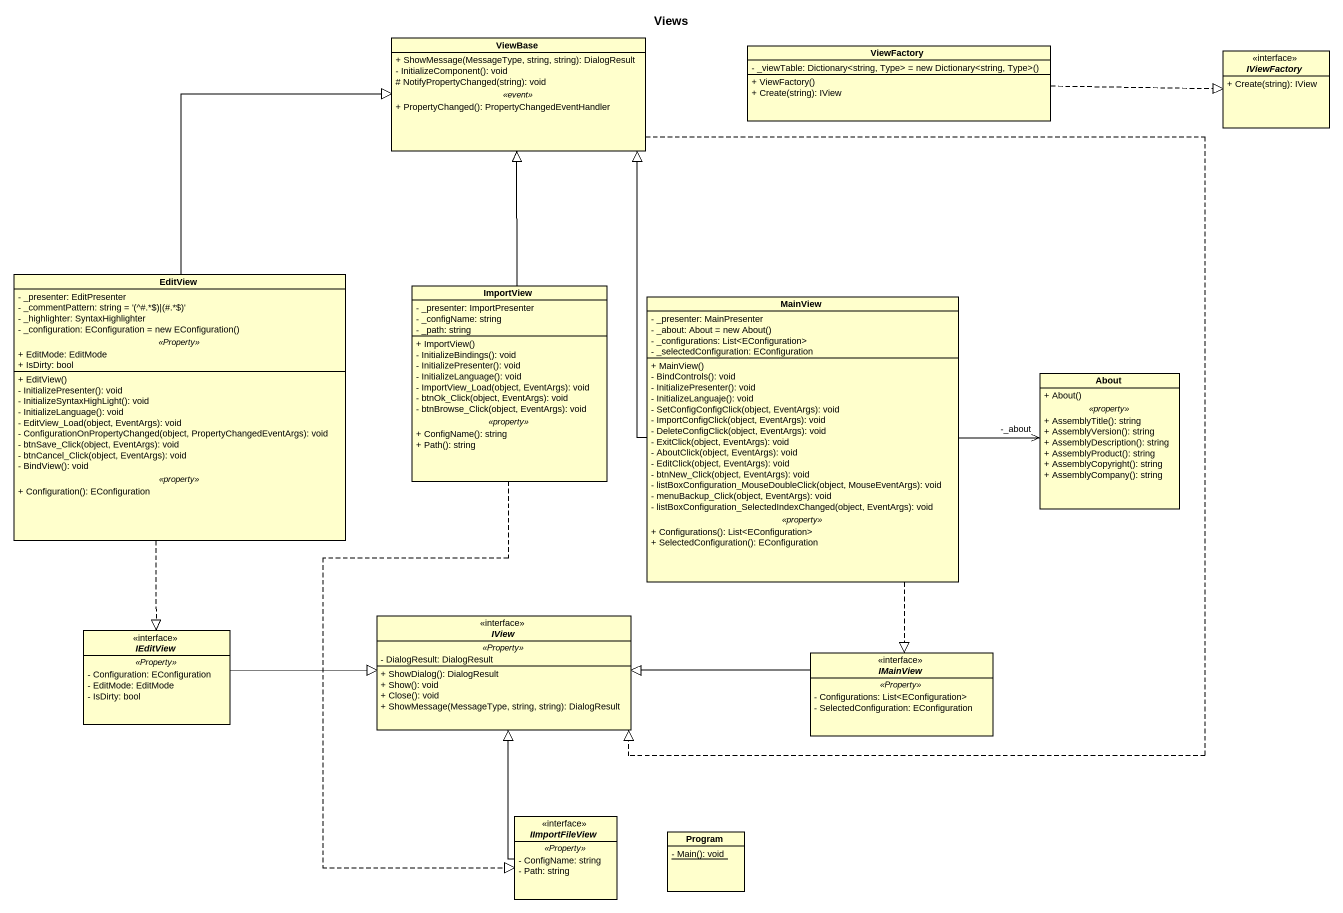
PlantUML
@startuml
title Views
hide circle
hide empty members
skinparam classAttributeIconSize 0
class ViewBase {
  + ShowMessage(MessageType, string, string): DialogResult
  - InitializeComponent(): void
  # NotifyPropertyChanged(string): void
  .. <<event>> ..
  + PropertyChanged(): PropertyChangedEventHandler
}
class ViewFactory {
  {field} - _viewTable: Dictionary<string, Type> = new Dictionary<string, Type>()
  + ViewFactory()
  + Create(string): IView
}
interface IViewFactory <<interface>> {
  + Create(string): IView
}
class EditView {
  - _presenter: EditPresenter
  {field} - _commentPattern: string = '(^#.*$)|(#.*$)'
  - _highlighter: SyntaxHighlighter
  {field} - _configuration: EConfiguration = new EConfiguration()
  .. <<Property>> ..
  + EditMode: EditMode
  + IsDirty: bool
  --
  + EditView()
  - InitializePresenter(): void
  - InitializeSyntaxHighLight(): void
  - InitializeLanguage(): void
  - EditView_Load(object, EventArgs): void
  - ConfigurationOnPropertyChanged(object, PropertyChangedEventArgs): void
  - btnSave_Click(object, EventArgs): void
  - btnCancel_Click(object, EventArgs): void
  - BindView(): void
  .. <<property>> ..
  + Configuration(): EConfiguration
}
class ImportView {
  - _presenter: ImportPresenter
  - _configName: string
  - _path: string
  --
  + ImportView()
  - InitializeBindings(): void
  - InitializePresenter(): void
  - InitializeLanguage(): void
  - ImportView_Load(object, EventArgs): void
  - btnOk_Click(object, EventArgs): void
  - btnBrowse_Click(object, EventArgs): void
  .. <<property>> ..
  + ConfigName(): string
  + Path(): string
}
class MainView {
  - _presenter: MainPresenter
  {field} - _about: About = new About()
  - _configurations: List<EConfiguration>
  - _selectedConfiguration: EConfiguration
  --
  + MainView()
  - BindControls(): void
  - InitializePresenter(): void
  - InitializeLanguaje(): void
  - SetConfigConfigClick(object, EventArgs): void
  - ImportConfigClick(object, EventArgs): void
  - DeleteConfigClick(object, EventArgs): void
  - ExitClick(object, EventArgs): void
  - AboutClick(object, EventArgs): void
  - EditClick(object, EventArgs): void
  - btnNew_Click(object, EventArgs): void
  - listBoxConfiguration_MouseDoubleClick(object, MouseEventArgs): void
  - menuBackup_Click(object, EventArgs): void
  - listBoxConfiguration_SelectedIndexChanged(object, EventArgs): void
  .. <<property>> ..
  + Configurations(): List<EConfiguration>
  + SelectedConfiguration(): EConfiguration
}
class About {
  + About()
  .. <<property>> ..
  + AssemblyTitle(): string
  + AssemblyVersion(): string
  + AssemblyDescription(): string
  + AssemblyProduct(): string
  + AssemblyCopyright(): string
  + AssemblyCompany(): string
}
interface IEditView <<interface>> {
  .. <<Property>> ..
  - Configuration: EConfiguration
  - EditMode: EditMode
  - IsDirty: bool
}
interface IView <<interface>> {
  .. <<Property>> ..
  - DialogResult: DialogResult
  --
  + ShowDialog(): DialogResult
  + Show(): void
  + Close(): void
  + ShowMessage(MessageType, string, string): DialogResult
}
interface IMainView <<interface>> {
  .. <<Property>> ..
  - Configurations: List<EConfiguration>
  - SelectedConfiguration: EConfiguration
}
interface IImportFileView <<interface>> {
  .. <<Property>> ..
  - ConfigName: string
  - Path: string
}
class Program {
  {static} - Main(): void
}
ViewBase ..|> IView
ViewFactory .right.|> IViewFactory
EditView -up-|> ViewBase
EditView ..|> IEditView
ImportView -up-|> ViewBase
ImportView ..|> IImportFileView
MainView -up-|> ViewBase
MainView -right-> "-_about" About
MainView ..|> IMainView
IEditView -right-|> IView
IMainView -left-|> IView
IImportFileView -up-|> IView
@enduml
